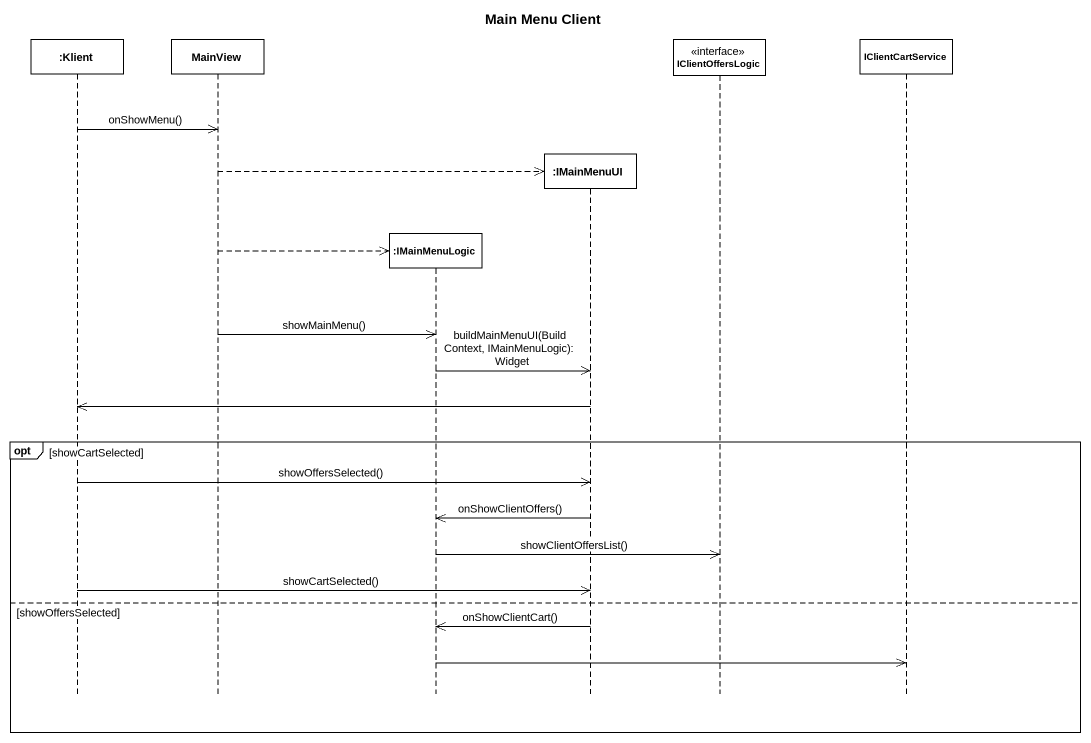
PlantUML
@startuml
title Main Menu Client
hide footbox
participant ":Klient" as Klient
participant MainView
participant ":IMainMenuLogic" as IMainMenuLogic
participant ":IMainMenuUI" as IMainMenuUI
participant IClientOffersLogic <<interface>>
participant IClientCartService

Klient ->> MainView : onShowMenu()
MainView -->> IMainMenuUI **
MainView -->> IMainMenuLogic **
MainView ->> IMainMenuLogic : showMainMenu()
IMainMenuLogic ->> IMainMenuUI : buildMainMenuUI(BuildContext, IMainMenuLogic): Widget
IMainMenuUI ->> Klient
opt showCartSelected
  Klient ->> IMainMenuUI : showOffersSelected()
  IMainMenuUI ->> IMainMenuLogic : onShowClientOffers()
  IMainMenuLogic ->> IClientOffersLogic : showClientOffersList()
  Klient ->> IMainMenuUI : showCartSelected()
else showOffersSelected
  IMainMenuUI ->> IMainMenuLogic : onShowClientCart()
  IMainMenuLogic ->> IClientCartService
end
@enduml
